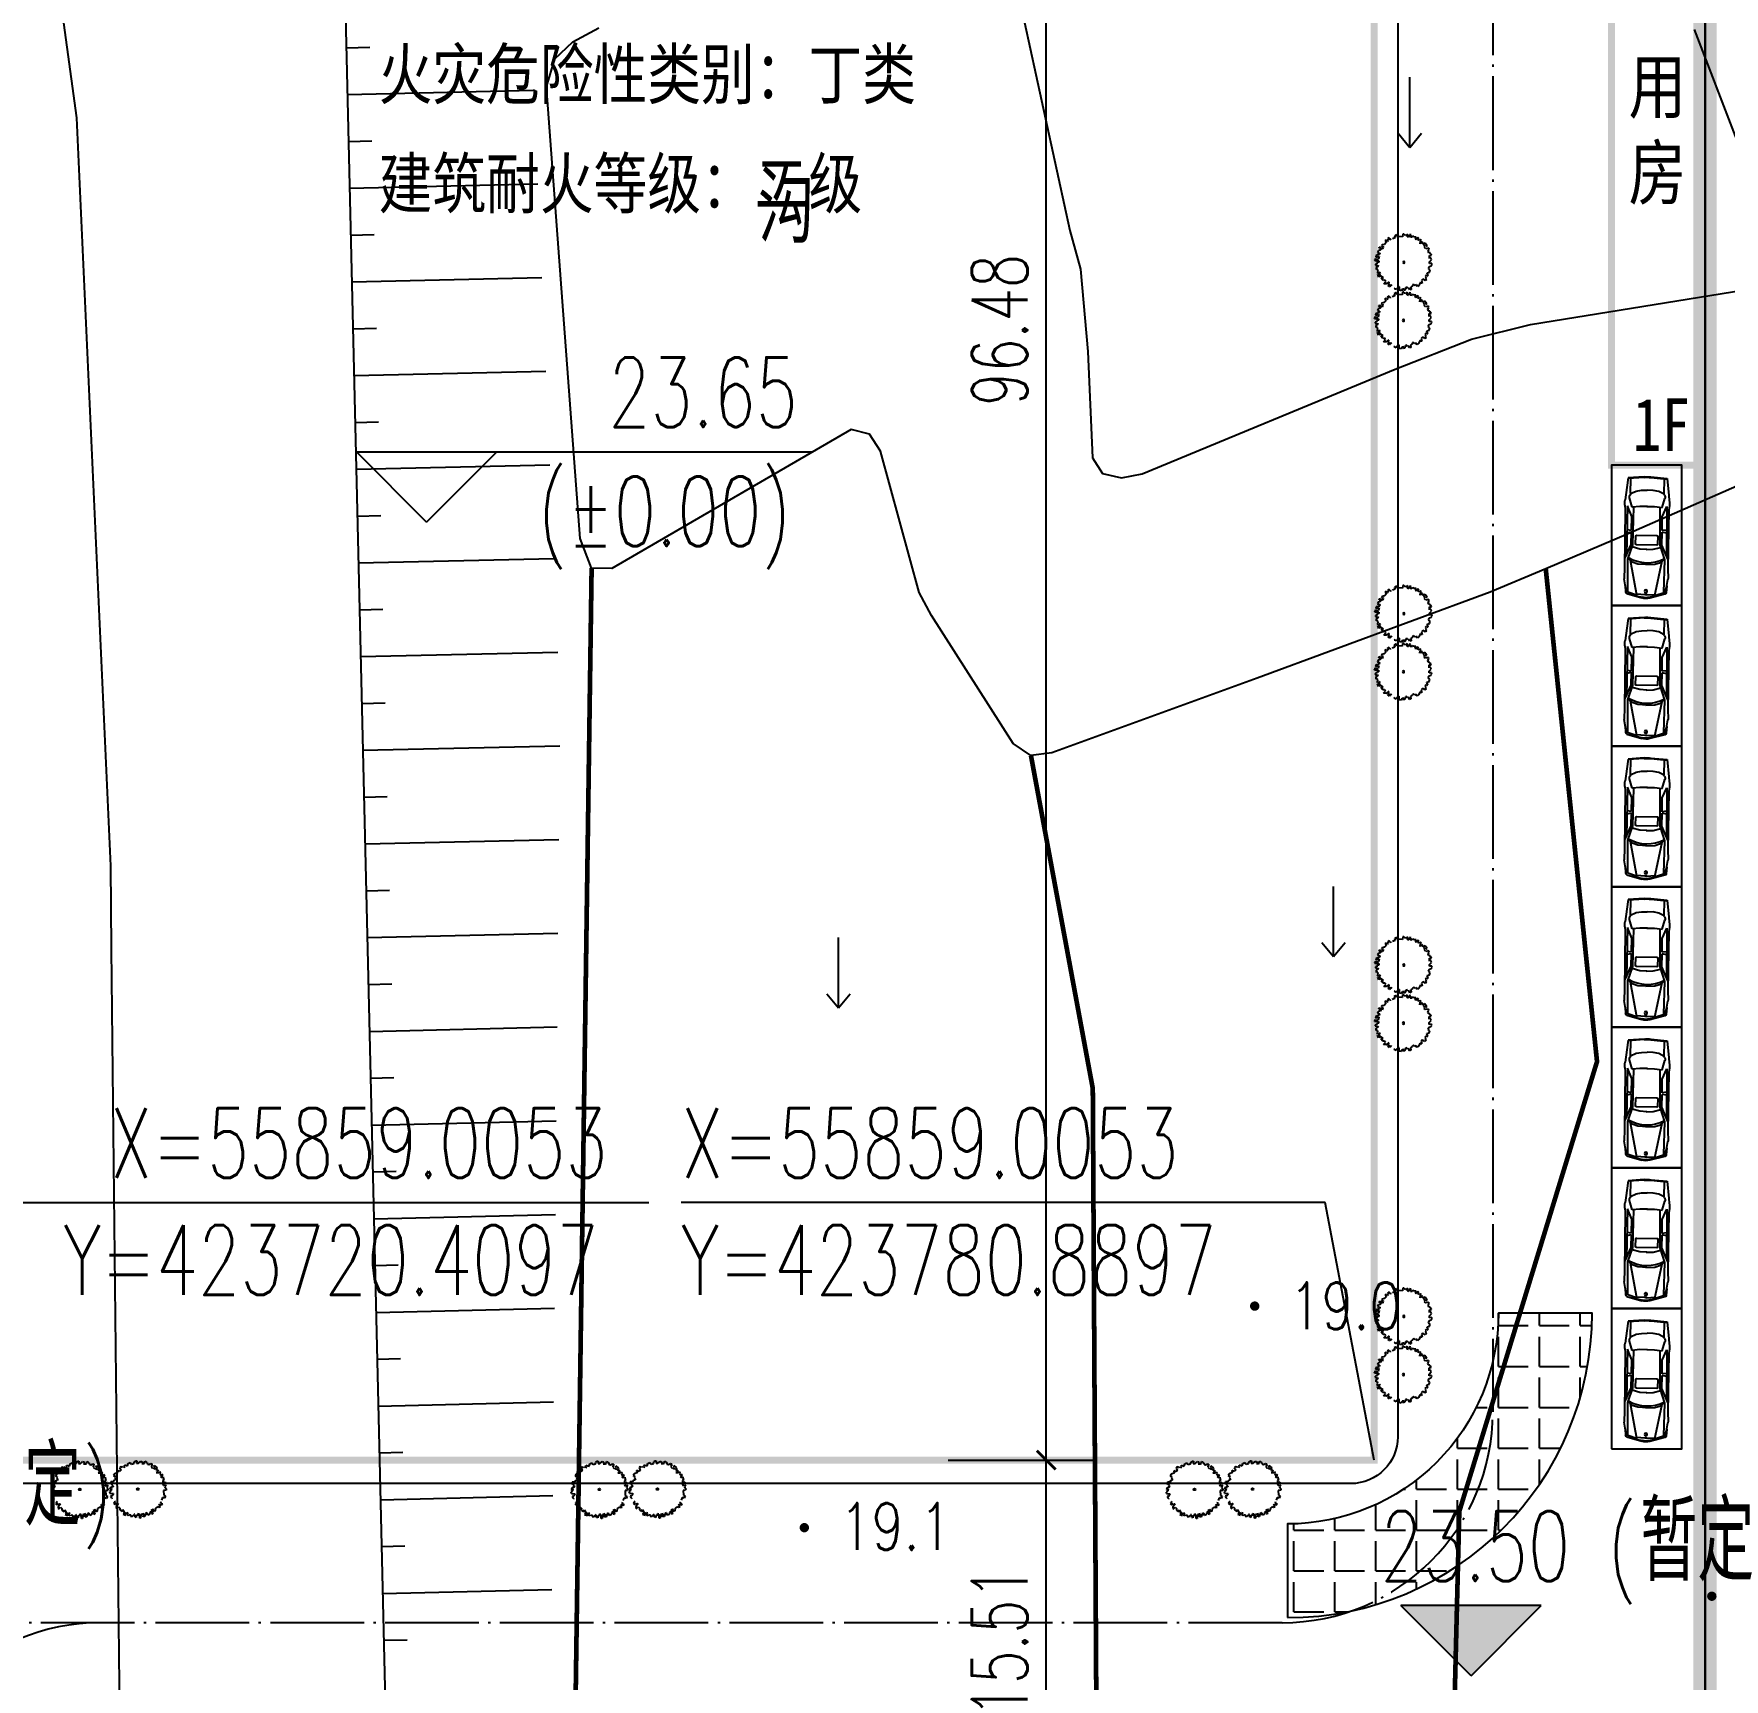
# Model space of a CAD drawing. Header units: millimetres. Extents: x 423323 to 424695, y 55333 to 56284.
# Drawn here: x 423723.7 to 423795.8, y 55849.7 to 55919.9 of the extents above; entities that cross this region are included whole.
import ezdxf
from ezdxf.enums import TextEntityAlignment as Align

# ---------------------------------------------------------------- set-up
doc = ezdxf.new("R2010")
doc.units = ezdxf.units.MM
doc.header["$LTSCALE"] = 1000
doc.linetypes.add('DASH', pattern=[0.35, 0.25, -0.1])
doc.linetypes.add('DOTE', pattern=[2.4200000000000004, 2, -0.2, 0.02, -0.2])
for name, color, linetype in [('A绿-1', 82, 'Continuous'), ('DIM_COOR', 3, 'Continuous'), ('DIM_ELEV', 3, 'Continuous'), ('PUB_DIM', 3, 'Continuous'), ('PUB_TEXT', 7, 'Continuous'), ('地形图', 252, 'Continuous'), ('道路', 4, 'Continuous'), ('道路中心线', 1, 'DOTE'), ('道路线', 142, 'Continuous')]:
    doc.layers.add(name, color=color, linetype=linetype)
doc.styles.add('_TCH_DIM', font='SIMPLEX', dxfattribs={"bigfont": 'GBCBIG'})
doc.styles.add('_TCH_DIM_T3', font='SIMPLEX', dxfattribs={"width": 0.7058823529411765, "bigfont": 'GBCBIG'})
doc.styles.add('HZ', font='rs.shx', dxfattribs={"width": 0.8, "bigfont": 'hztxt.shx'})
doc.styles.add('黑体', font='simhei.ttf', dxfattribs={"width": 0.8, "height": 3.5})
doc.linetypes.add('10421', pattern='A,2,[150,AAA.SHX,S=1,R=0,X=0,Y=1],1e-11', length=2.00000000001)
doc.linetypes.add('FENCELINE2', pattern='A,0.25,-0.1,[132,ltypeshp.shx,S=0.1,R=0,X=-0.1,Y=0],-0.1,1', length=1.45)
doc.dimstyles.new('_TCH_ARCH_M_M&&1', dxfattribs={"dimtxt": 2.38, "dimasz": 0.8, "dimexe": 2, "dimexo": 2.4, "dimgap": 0.8, "dimtad": 1, "dimzin": 0, "dimdsep": 46, "dimtxsty": '_TCH_DIM_T3', "dimblk": 'ARCHTICK', "dimcen": 0.09, "dimclrt": 7, "dimazin": 2, "dimtfac": 1, "dimtdec": 0, "dimtix": 1, "dimtmove": 2, "dimatfit": 3, "dimfxl": 0, "dimtolj": 1, "dimtzin": 0, "dimarcsym": 0})

# ---------------------------------------------------------------- blocks, each defined once
blk = doc.blocks.new('gc120')
for p, q in [((0, 0), (0, 3)), ((-0.5, 0.6), (0, 0)), ((0, 0), (0.5, 0.6))]:
    blk.add_line(p, q)
blk = doc.blocks.new('GC200')
at = {"linetype": 'Continuous', "const_width": 0.2, "flags": 128}
blk.add_lwpolyline([(-0.1, 0, 1), (0.1, 0, 1)], format="xyb", close=True, dxfattribs=at)
blk = doc.blocks.new('004')
at = {"layer": 'A绿-1', "color": 0}
for p, q in [((-793.2378505587112, 644.0041473945384), (-824.6784579664236, 585.2242250880008)), ((-761.9339414864662, 715.8842460354572), (-808.9581542625674, 676.6976311644321)), ((-808.9581542625674, 676.6976311644321), (-793.2378505587112, 644.0041473945384)), ((-699.1894250065088, 833.5580051740399), (-769.7257441952825, 748.57773019874)), ((-769.7257441952825, 748.57773019874), (-722.7015314191231, 742.0845990976086)), ((-722.7015314191231, 650.6111930211773), (-761.9339414864662, 715.8842460354572)), ((-722.7015314191231, 742.0845990976086), (-691.2609240114689, 683.304676791071)), ((-691.2609240114689, 683.304676791071), (-722.7015314191231, 650.6111930211773)), ((-691.2609240114689, 761.6779065331211), (-699.1894250065088, 833.5580051740399)), ((-534.4679819792509, 794.3713903030148), (-691.2609240114689, 761.6779065331211)), ((-510.9558756157639, 892.4518420060849), (-605.0043011680245, 840.1650508006787)), ((-605.0043011680245, 840.1650508006787), (-534.4679819792509, 794.3713903030148)), ((-456.0031618445646, 866.2514889439335), (-510.9558756157639, 892.4518420060849)), ((-401.0504480734235, 898.9449731072164), (-456.0031618445646, 866.2514889439335)), ((-354.0262352973223, 970.8250717481351), (-440.2828581407666, 997.0254248102865)), ((-440.2828581407666, 997.0254248102865), (-401.0504480734235, 898.9449731072164)), ((-283.4899161085486, 859.7583582361913), (-354.0262352973223, 970.8250717481351)), ((-275.5614151135087, 925.1453257759786), (-283.4899161085486, 859.7583582361913)), ((-244.2575060412055, 925.1453257759786), (-275.5614151135087, 925.1453257759786)), ((-205.0250959738623, 1023.225777479049), (-267.7696124538779, 997.0254248102865)), ((-267.7696124538779, 997.0254248102865), (-244.2575060412055, 925.1453257759786)), ((-181.5129895612481, 944.7386332114911), (-205.0250959738623, 1023.225777479049)), ((-134.352078498865, 964.3319406470036), (-181.5129895612481, 944.7386332114911)), ((69.60177459567785, 1036.212039681312), (-8.863045538950246, 1029.71890858018)), ((-8.863045538950246, 1029.71890858018), (-8.863045538950246, 990.532293709155)), ((69.60177459567785, 977.432117374774), (69.60177459567785, 1036.212039681312)), ((93.11388100835029, 938.2455025037489), (69.60177459567785, 977.432117374774)), ((132.3462910756934, 905.552018340466), (93.11388100835029, 938.2455025037489)), ((179.3705038517946, 1023.225777479049), (132.3462910756934, 905.552018340466)), ((250.043521326792, 1016.618732245799), (179.3705038517946, 1023.225777479049)), ((265.627126695239, 944.7386332114911), (250.043521326792, 1016.618732245799)), ((320.5798404663801, 912.0451494415975), (265.627126695239, 944.7386332114911)), ((359.8122505337233, 944.7386332114911), (320.5798404663801, 977.432117374774)), ((320.5798404663801, 977.432117374774), (320.5798404663801, 912.0451494415975)), ((359.8122505337233, 846.658181508421), (359.8122505337233, 944.7386332114911)), ((399.0446606501937, 813.9646977385273), (359.8122505337233, 846.658181508421)), ((438.2770707175368, 853.2652271350598), (399.0446606501937, 813.9646977385273)), ((477.50948078488, 827.0648744662976), (438.2770707175368, 853.2652271350598)), ((524.5336935609812, 879.3516656717038), (477.50948078488, 827.0648744662976)), ((563.7661036283243, 846.658181508421), (524.5336935609812, 879.3516656717038)), ((532.3254962697974, 768.28495215976), (563.7661036283243, 846.658181508421)), ((571.5579063370824, 702.8979842265835), (532.3254962697974, 768.28495215976)), ((563.7661036283243, 670.2045004566899), (571.5579063370824, 702.8979842265835)), ((595.0700127497548, 637.511016293407), (563.7661036283243, 670.2045004566899)), ((657.8145291805267, 663.597454830051), (595.0700127497548, 637.511016293407)), ((697.0469392970554, 617.9177092512837), (657.8145291805267, 663.597454830051)), ((744.2078503593802, 670.2045004566899), (697.0469392970554, 617.9177092512837)), ((783.4402604267234, 604.8175325235134), (744.2078503593802, 670.2045004566899)), ((-1067.86472112831, 284.4897392710409), (-1052.144417424453, 317.1832230409345)), ((-942.3756881683948, 225.7098169645033), (-1067.86472112831, 284.4897392710409)), ((-1059.93622013327, 127.6293652614331), (-1052.144417424453, 186.4092875679708)), ((-965.8877945810091, 55.74926662051439), (-1059.93622013327, 127.6293652614331)), ((-1052.144417424453, 317.1832230409345), (-910.9350808098679, 277.9966081699095)), ((-1052.144417424453, 186.4092875679708), (-950.1674908772111, 121.1362345536909)), ((-1052.144417424453, -68.53153814470716), (-1052.144417424453, 3.462475415108202)), ((-1052.144417424453, 3.462475415108202), (-965.8877945810091, -3.144570211530663)), ((-981.6080982848653, 428.3638510783931), (-965.8877945810091, 461.0573352416759)), ((-926.6553845137241, 415.263674744012), (-981.6080982848653, 428.3638510783931)), ((-965.8877945810091, 461.0573352416759), (-863.9108680337667, 454.450289615037)), ((-965.8877945810091, -3.144570211530663), (-965.8877945810091, 55.74926662051439)), ((-950.1674908772111, 121.1362345536909), (-942.3756881683948, 225.7098169645033)), ((-942.3756881683948, 369.4700142463407), (-926.6553845137241, 415.263674744012)), ((-887.4229743971955, 323.676354142066), (-942.3756881683948, 369.4700142463407)), ((-910.9350808098679, 277.9966081699095), (-887.4229743971955, 323.676354142066)), ((-871.7026707425248, 604.8175325235134), (-895.2147771060118, 532.9374338825946)), ((-895.2147771060118, 532.9374338825946), (-863.9108680337667, 480.6506426771884)), ((-824.6784579664236, 585.2242250880008), (-871.7026707425248, 604.8175325235134)), ((-863.9108680337667, 454.450289615037), (-840.3987616210943, 461.0573352416759)), ((791.2320631355396, 480.6506426771884), (783.4402604267234, 604.8175325235134)), ((830.4644732028246, 500.243950112701), (791.2320631355396, 480.6506426771884)), ((806.9523668393958, 408.6566291173658), (869.6968832701677, 487.1437733849307)), ((838.2562759116408, 343.3835761030932), (806.9523668393958, 408.6566291173658)), ((869.6968832701677, 487.1437733849307), (830.4644732028246, 500.243950112701)), ((932.4413997501251, 362.9768835386058), (838.2562759116408, 343.3835761030932)), ((932.4413997501251, 199.5094639023519), (885.4171869740239, 199.5094639023519)), ((885.4171869740239, 199.5094639023519), (908.9292933866382, 160.3228490313268)), ((924.6495970413089, 101.4290121992817), (901.0007923915982, 68.8494429548955)), ((901.0007923915982, 68.8494429548955), (971.6738098174683, 16.44873722398188)), ((908.9292933866382, 277.9966081699095), (963.7453088716138, 310.6900923331996)), ((932.4413997501251, 232.2029480656347), (908.9292933866382, 277.9966081699095)), ((908.9292933866382, 160.3228490313268), (971.6738098174683, 160.3228490313268)), ((971.6738098174683, 160.3228490313268), (924.6495970413089, 101.4290121992817)), ((963.7453088716138, 310.6900923331996), (932.4413997501251, 362.9768835386058)), ((971.6738098174683, 16.44873722398188), (971.6738098174683, -68.53153814470716)), ((-1044.352614715695, -153.511813120007), (-1067.86472112831, -192.6984279910321)), ((-1067.86472112831, -192.6984279910321), (-1028.632311061025, -218.7848665276761)), ((-989.399900944496, -107.7181530157322), (-1052.144417424453, -68.53153814470716)), ((-981.6080982848653, -173.1051205555195), (-1044.352614715695, -153.511813120007)), ((-1028.632311061025, -218.7848665276761), (-1005.120204648352, -166.4980749288807)), ((-1012.912007357168, -277.6787033597211), (-989.399900944496, -258.0853959242086)), ((-997.1917036533123, -310.3721871296148), (-1012.912007357168, -277.6787033597211)), ((-918.8635818049079, -356.0519331017713), (-997.1917036533123, -310.3721871296148)), ((-973.6795972898253, -173.1051205555195), (-989.399900944496, -107.7181530157322)), ((-989.399900944496, -258.0853959242086), (-950.1674908772111, -277.6787033597211)), ((-934.4471871733549, -179.598251656651), (-973.6795972898253, -173.1051205555195)), ((-950.1674908772111, -277.6787033597211), (-926.6553845137241, -251.4783502975697)), ((-942.3756881683948, -526.0124834457674), (-926.6553845137241, -480.3327374736109)), ((-863.9108680337667, -499.9260449091234), (-942.3756881683948, -526.0124834457674)), ((-926.6553845137241, -251.4783502975697), (-934.4471871733549, -179.598251656651)), ((-926.6553845137241, -480.3327374736109), (-887.4229743971955, -441.0322080770711)), ((-887.4229743971955, -441.0322080770711), (-918.8635818049079, -356.0519331017713)), ((-887.4229743971955, -584.9063202778125), (-840.3987616210943, -532.6195286790171)), ((-848.1905643299106, -643.6862421909609), (-887.4229743971955, -584.9063202778125)), ((-840.3987616210943, -532.6195286790171), (-863.9108680337667, -499.9260449091234)), ((-801.1663515537512, -584.9063202778125), (-848.1905643299106, -643.6862421909609)), ((-761.9339414864662, -617.5998040477061), (-801.1663515537512, -584.9063202778125)), ((783.4402604267234, -617.5998040477061), (759.7914557278273, -650.2932878175998)), ((775.5117594316835, -513.0262212435046), (767.7199567228672, -552.2128361145296)), ((767.7199567228672, -552.2128361145296), (830.4644732028246, -584.9063202778125)), ((799.0238658443559, -447.6392537037173), (775.5117594316835, -513.0262212435046)), ((806.9523668393958, -617.5998040477061), (783.4402604267234, -617.5998040477061)), ((814.7441694990266, -493.3189992824773), (799.0238658443559, -447.6392537037173)), ((830.4644732028246, -584.9063202778125), (806.9523668393958, -617.5998040477061)), ((861.7683822751278, -473.7256918469648), (814.7441694990266, -493.3189992824773)), ((869.6968832701677, -277.6787033597211), (846.1847769066808, -336.4586256662587)), ((846.1847769066808, -336.4586256662587), (885.4171869740239, -434.5390769759397)), ((885.4171869740239, -434.5390769759397), (861.7683822751278, -473.7256918469648)), ((948.1617034539813, -310.3721871296148), (869.6968832701677, -277.6787033597211)), ((971.6738098174683, -68.53153814470716), (901.0007923915982, -94.61797628796194)), ((901.0007923915982, -94.61797628796194), (901.0007923915982, -179.598251656651)), ((901.0007923915982, -179.598251656651), (948.1617034539813, -218.7848665276761)), ((948.1617034539813, -218.7848665276761), (971.6738098174683, -271.0716577330822)), ((971.6738098174683, -271.0716577330822), (948.1617034539813, -310.3721871296148)), ((-636.4449085264932, -728.66651755965), (-714.9097287103068, -656.7864189187312)), ((-683.4691213026526, -787.560354391695), (-636.4449085264932, -728.66651755965)), ((-628.5164075314533, -852.9473223248715), (-683.4691213026526, -787.560354391695)), ((-573.7003920957213, -800.6605307260761), (-628.5164075314533, -852.9473223248715)), ((-401.0504480734235, -852.9473223248715), (-573.7003920957213, -800.6605307260761)), ((-424.5625544369104, -944.4207284013028), (-401.0504480734235, -852.9473223248715)), ((-385.3301443695673, -964.0140358368153), (-424.5625544369104, -944.4207284013028)), ((-338.3059315934661, -944.4207284013028), (-385.3301443695673, -964.0140358368153)), ((-299.0735215261229, -944.4207284013028), (-338.3059315934661, -944.4207284013028)), ((-259.841111458838, -1009.80769594109), (-299.0735215261229, -944.4207284013028)), ((-228.5372023373493, -911.7272442380199), (-259.841111458838, -1009.80769594109)), ((-181.5129895612481, -911.7272442380199), (-228.5372023373493, -911.7272442380199)), ((-189.3047922700644, -1009.80769594109), (-181.5129895612481, -911.7272442380199)), ((-126.5602757900488, -1022.907872668864), (-189.3047922700644, -1009.80769594109)), ((-118.6317747950088, -937.9275973001713), (-126.5602757900488, -1022.907872668864)), ((-55.88725836423691, -957.5209047356839), (-118.6317747950088, -937.9275973001713)), ((-55.88725836423691, -1009.80769594109), (-55.88725836423691, -957.5209047356839)), ((-16.65484824776649, -996.707519606709), (-55.88725836423691, -1009.80769594109)), ((69.60177459567785, -1016.300827042221), (-16.65484824776649, -996.707519606709)), ((108.834184663021, -924.8274209657902), (69.60177459567785, -950.913859109045)), ((69.60177459567785, -950.913859109045), (69.60177459567785, -1016.300827042221)), ((132.3462910756934, -1022.907872668864), (108.834184663021, -924.8274209657902)), ((195.0908075556508, -996.707519606709), (132.3462910756934, -1022.907872668864)), ((226.3947166278958, -944.4207284013028), (163.6502001479384, -944.4207284013028)), ((163.6502001479384, -944.4207284013028), (195.0908075556508, -996.707519606709)), ((250.043521326792, -983.6073432723279), (226.3947166278958, -944.4207284013028)), ((297.0677341029514, -964.0140358368153), (250.043521326792, -983.6073432723279)), ((297.0677341029514, -833.2401003638515), (273.5556276902789, -918.2203753391514)), ((273.5556276902789, -918.2203753391514), (297.0677341029514, -964.0140358368153)), ((328.3716431751964, -911.7272442380199), (297.0677341029514, -833.2401003638515)), ((359.8122505337233, -918.2203753391514), (328.3716431751964, -911.7272442380199)), ((383.3243569463957, -892.1339371958966), (359.8122505337233, -918.2203753391514)), ((406.8364633098245, -865.9335841337452), (383.3243569463957, -892.1339371958966)), ((438.2770707175368, -872.540629760384), (406.8364633098245, -865.9335841337452)), ((422.5567670136807, -885.5268915692577), (438.2770707175368, -872.540629760384)), ((453.997374421393, -918.2203753391514), (422.5567670136807, -885.5268915692577)), ((469.5809797898401, -807.1536618272075), (446.0688734263531, -800.6605307260761)), ((446.0688734263531, -800.6605307260761), (485.301283493638, -852.9473223248715)), ((563.7661036283243, -852.9473223248715), (453.997374421393, -918.2203753391514)), ((508.813389857125, -794.0534854928264), (469.5809797898401, -807.1536618272075)), ((485.301283493638, -852.9473223248715), (548.0457999736536, -833.2401003638515)), ((555.8376026332844, -735.2735631862888), (493.0930862024543, -761.3600013295436)), ((493.0930862024543, -761.3600013295436), (508.813389857125, -794.0534854928264)), ((548.0457999736536, -833.2401003638515), (563.7661036283243, -852.9473223248715)), ((650.022726520896, -794.0534854928264), (555.8376026332844, -735.2735631862888)), ((673.5348328843829, -761.3600013295436), (650.022726520896, -794.0534854928264)), ((704.9754402920953, -637.1931114832187), (665.7430301755667, -682.9867719808826)), ((665.7430301755667, -682.9867719808826), (673.5348328843829, -761.3600013295436)), ((759.7914557278273, -650.2932878175998), (704.9754402920953, -637.1931114832187))]:
    blk.add_line(p, q, dxfattribs=at)
blk.add_circle((-32.37515195156448, 9.95560612285044), 31.3039090878656, dxfattribs=at)
blk = doc.blocks.new('_ArchTick')
at = {"color": 0, "linetype": 'ByBlock', "const_width": 0.15}
blk.add_lwpolyline([(-0.5, -0.5), (0.5, 0.5)], dxfattribs=at)
blk = doc.blocks.new('*D112')
at = {"layer": 'Defpoints', "color": 0}
for p in [(423760.2964740921, 55859.00526557801), (423766.8810240753, 55859.00526557801), (423760.2964740921, 55843.49100000021)]:
    blk.add_point(p, dxfattribs=at)
at = {"layer": 'PUB_DIM', "color": 0, "lineweight": -2}
for p, q in [((423762.6964740921, 55859.00526557801), (423768.8810240753, 55859.00526557801)), ((423766.8810240753, 55843.49100000021), (423766.8810240753, 55859.00526557801)), ((423762.6964740921, 55843.49100000021), (423768.8810240753, 55843.49100000021))]:
    blk.add_line(p, q, dxfattribs=at)
at = {"layer": 'PUB_DIM', "color": 0, "lineweight": -2, "xscale": 0.8, "yscale": 0.8, "zscale": 0.8}
for p, rotation in [((423766.8810240753, 55859.00526557801), 90), ((423766.8810240753, 55843.49100000021), 270)]:
    blk.add_blockref('_ArchTick', p, dxfattribs=dict(at, rotation=rotation))
at = {"layer": 'PUB_DIM', "color": 7, "insert": (423764.8910240753, 55851.24813278917), "char_height": 2.38, "attachment_point": 5, "rotation": 90, "style": '_TCH_DIM_T3'}
blk.add_mtext('\\A1;15.51', dxfattribs=at)
blk = doc.blocks.new('*D113')
at = {"layer": 'Defpoints', "color": 0}
for p in [(423760.2964740921, 55955.48526557801), (423766.8810240753, 55955.48526557801), (423760.2964740921, 55859.00526557801)]:
    blk.add_point(p, dxfattribs=at)
at = {"layer": 'PUB_DIM', "color": 0, "lineweight": -2}
for p, q in [((423762.6964740921, 55955.48526557801), (423768.8810240753, 55955.48526557801)), ((423766.8810240753, 55859.00526557801), (423766.8810240753, 55955.48526557801)), ((423762.6964740921, 55859.00526557801), (423768.8810240753, 55859.00526557801))]:
    blk.add_line(p, q, dxfattribs=at)
at = {"layer": 'PUB_DIM', "color": 0, "lineweight": -2, "xscale": 0.8, "yscale": 0.8, "zscale": 0.8}
for p, rotation in [((423766.8810240753, 55955.48526557801), 90), ((423766.8810240753, 55859.00526557801), 270)]:
    blk.add_blockref('_ArchTick', p, dxfattribs=dict(at, rotation=rotation))
at = {"layer": 'PUB_DIM', "color": 7, "insert": (423764.8910240753, 55907.24526557808), "char_height": 2.38, "attachment_point": 5, "rotation": 90, "style": '_TCH_DIM_T3'}
blk.add_mtext('\\A1;96.48', dxfattribs=at)
blk = doc.blocks.new('$plan$00001328')
at = {"layer": '道路线'}
for p, q in [((-2278.570649627788, 115.6225348542457), (-2218.803366644151, 806.9977161738998)), ((-2253.518725873425, 115.6225348542457), (-2193.85787881245, 805.7664881054179)), ((-2218.803366644151, 806.9977161738998), (-1492.573981824487, 889.0024957686173)), ((-1492.573981774195, 889.0024957686173), (-1284.530039153712, 918.5062971246034)), ((-978.7199154047803, 618.8603807633253), (-1374.339022219882, 728.8031210432191)), ((-1052.766449360085, 923.4538770442841), (-878.2021176843509, 906.2585886130719)), ((-1022.641094101334, 812.4821645323382), (1077.852102024982, 831.3493068288326)), ((-581.5863196149612, 620.4494632431661), (-1022.641094101334, 812.4821645323382)), ((-878.2021176843509, 906.2585886130719), (1644.948969625485, 898.9238580411611)), ((-20.82782665086688, 821.5004658028274), (6.349439877075383, 626.5982612846883)), ((116.3902419519081, 822.6769806089387), (74.00073644538952, 627.2503240569304)), ((1223.991985244463, 895.1156968975001), (622.718902288424, 633.0211199886062)), ((1248.83414398054, 766.8582553601291), (626.0463597648604, 562.0497288253855)), ((1369.958619513346, 582.7117799865473), (1206.826744481278, 751.4299803915483)), ((2642.901139282291, 745.0126403154163), (1248.83414398054, 766.8582553601291)), ((1644.948969625485, 898.9238580411611), (2034.08832831185, 915.328378412195)), ((2034.08832831185, 915.328378412195), (2086.496160414227, 904.4149556926268)), ((2426.516349972791, 855.0477738082909), (2086.496160414209, 904.4149556926268)), ((2367.392204728922, 863.6319476945564), (2369.003086501235, 870.1994307155646)), ((2369.003086501235, 870.1994307155646), (2649.714576295971, 841.6353215474)), ((2603.618147531989, 805.9791319893147), (2426.516349972791, 855.0477738082909)), ((2786.883285571658, 350.7215707288551), (2640.192868194946, 771.7078548146483)), ((2719.629435106227, 782.4776909139646), (2893.796277439503, 147.5088056997437)), ((-1551.048313657363, 692.7412608309705), (-2199.085646605064, 695.440893214035)), ((-1707.040930119193, 229.5396494913793), (-1716.803549932217, -16.09594553427183)), ((-1667.391125549983, 458.7826609157846), (-1707.040930119193, 229.5396494913793)), ((-1551.048313657363, 692.7412608309705), (-1667.391125549983, 458.7826609157846)), ((-1507.684398478304, 707.438339281015), (-1561.667155417125, 671.3873902272089)), ((-1019.342400924349, -34.16415319639879), (-1015.278262383846, 283.8874308211588)), ((-1015.278262383846, 283.8874308211588), (-978.7199154047803, 618.8603807633253)), ((626.0463597648604, 562.0497288253855), (-987.5850008483385, 537.6323147290705)), ((6.349439877075383, 626.5982612846883), (-581.5863196149612, 620.4494632431661)), ((622.718902288424, 633.0211199886062), (74.00073644538952, 627.2503240569304)), ((222.9823619378485, 404.4614825145063), (222.9823619378485, -455.8024936445336)), ((585.6801457698284, 444.4614825145063), (262.9823619378485, 444.4614825145063)), ((625.6801457698284, -455.8024936445336), (625.6801457698284, 404.4614825145063)), ((810.1659774063783, 258.4339271039234), (721.9120364981763, 593.5758898943996)), ((821.9633191051662, -37.82169551554131), (810.1659774063783, 258.4339271039234)), ((2843.511522860842, 342.0289321672671), (1302.199908849602, 652.7908354911951)), ((1447.790420437345, 334.1006135109264), (1369.958619513346, 582.7117799865473)), ((1468.573994546642, -41.25965100687705), (1447.790420437345, 334.1006135109264)), ((2761.54817048625, 15.95725267650681), (2740.211318794828, 362.1850695459934)), ((2815.796833965084, 347.0679665119487), (2866.195612707271, 111.8736684027671)), ((-2278.567482475383, -163.4248824511461), (-2218.803366644151, -854.8000837389745)), ((-2253.518725873425, -163.4248824511461), (-2193.856295236244, -853.5688556704745)), ((-1706.309240666068, -277.342017056436), (-1716.803549932217, -31.70642203080303)), ((-1667.391125549983, -506.5850284808412), (-1707.040930119193, -277.342017056436)), ((-1551.048313657363, -740.5436283960453), (-1667.391125549983, -506.5850284808412)), ((-1507.684398478304, -755.2407068460716), (-1561.667155417125, -719.1897577922655)), ((-978.7199153595966, -666.6627483284001), (-1370.806667909756, -775.6238456447327)), ((-581.5863196149612, -668.2518308082408), (-1022.641094101334, -860.2845320973947)), ((-1019.342400924349, -13.63821436865788), (-1015.278262383846, -331.6897983862337)), ((-1015.278262383846, -331.6897983862337), (-978.7199154046784, -666.6627483284001)), ((626.0463597648604, -609.8520963904421), (-987.5850008482657, -585.434682294127)), ((8.16023015180781, -674.4180823057295), (-581.5863196149612, -668.2518308082408)), ((-17.24633362267468, -869.3335412740644), (8.16023015180781, -674.4180823057295)), ((622.718902288424, -680.8234875536627), (73.44296787683652, -675.0473155222253)), ((110.6335498153721, -870.4299899983389), (73.44296787683652, -675.0473155222253)), ((262.9823619378485, -495.8024936445336), (585.6801457698284, -495.8024936445336)), ((1223.991985244463, -942.9180644625749), (622.718902288424, -680.8234875536627)), ((1248.83414398054, -814.6606229251856), (626.0463597648604, -609.8520963904421)), ((810.1659774063783, -306.2362946689983), (721.9120364981763, -641.3782574594743)), ((821.9633191051662, -9.980672049515363), (810.1659774063783, -306.2362946689983)), ((1369.958619513346, -630.514147551622), (1206.826744481278, -799.2323479566048)), ((2843.511522860842, -389.8312997323238), (1302.199908849602, -700.5932030562699)), ((1447.790420437345, -381.9029810759831), (1369.958619513346, -630.4498775320835)), ((1468.573994546642, -6.54271655817962), (1447.790420437345, -381.9029810759831)), ((2786.883285571658, -398.5239382938208), (2640.192868194946, -819.5102223797048)), ((2719.629435106227, -830.2800584790211), (2893.796277439503, -195.3111732648186)), ((2761.54817048625, -63.75962024154529), (2740.211318794828, -409.9874371110682)), ((2815.796833965084, -394.8703340770053), (2866.19561270728, -159.6760305924373)), ((-2218.803366644151, -854.8000837389745), (-1492.573981824487, -936.8048633336921)), ((-1551.048313635753, -740.5436283960453), (-2199.085646605064, -743.2432607790915)), ((-1492.573981824086, -936.8048633336921), (-1284.530039153712, -966.3086646896782)), ((-1373.842219347486, -776.4674268508506), (-1374.339022219882, -776.6054886082939)), ((-1052.766449360085, -971.2562446093589), (-878.2021176843509, -954.0609561781284)), ((-1022.641094101334, -860.2845320973947), (1077.852102024982, -879.1516743939073)), ((-878.202117634256, -954.0609561781284), (1644.948969625485, -946.7262256062177)), ((2642.901139282291, -792.8150078804911), (1248.83414398054, -814.6606229251856)), ((1645.052790426268, -946.7262256062177), (2034.08832831185, -963.1307459772515)), ((2034.08832831185, -963.1307459772333), (2086.496160414227, -952.2173232576833)), ((2426.516349972791, -902.8501413733475), (2086.496160414209, -952.2173232576833)), ((2367.392204728922, -911.4343152595948), (2369.003086501235, -918.0017982806212)), ((2369.003086501235, -918.0017982806394), (2649.714576295971, -889.4376891124566)), ((2603.618147531989, -853.7814995543713), (2426.516349972791, -902.8501413733657))]:
    blk.add_line(p, q, dxfattribs=at)
blk.add_circle((2607.584925021333, -20.59104831085375), 62.68939525060667, dxfattribs=at)
for centre, radius, start, end in [((-1417.715108145129, 572.7181596606342), 162, 74.4693624143833, 123.7359269426812), ((-1148.051184006315, -43.86448672738067), 971.9999999999999, 84.37428406137518, 98.07159105383322), ((-191.3733673316628, -40.41645040024474), 1591.016210109743, 331.4559648999681, 29.52266267676653), ((2589.199836083794, 753.9396057195145), 53.99999999999999, 19.21061787771381, 74.513830032485), ((2641.514674226629, 761.0514422286715), 81, 15.33852746652279, 84.18980281791481), ((-664.5901247379143, -23.90117379844111), 1620, 175.0592372189745, 184.9407627810255), ((-639.5382009835512, -23.90117379844111), 1620, 175.0592372189745, 184.9407627810255), ((262.9823619378485, 404.4614825145063), 40, 90, 180), ((585.6801457698284, 404.4614825145063), 40, 0, 90), ((2114.775177046477, -23.90118378252834), 648, 356.4735143370423, 3.526485662957672), ((2232.579648385109, -23.90118109482597), 648, 347.9052429229927, 12.09475707700733), ((2268.878190402739, -23.90118378252834), 648, 344.6614725334772, 15.33852746652279), ((262.9823619378485, -455.8024936445336), 40, 180, 270), ((585.6801457698284, -455.8024936445336), 40, 270, 0), ((-1417.715108145129, -620.5205272256908), 162, 236.2640457365627, 286.8198289506168), ((-1148.051196880925, -3.937880837694195), 971.9999999999999, 261.9284089461668, 275.6257159386248), ((2589.199836083794, -801.7419732788412), 53.99999999999999, 285.486169967515, 340.7893821222862), ((2641.514674226629, -808.8538097937462), 81, 275.8101971820852, 344.6614725334772)]:
    blk.add_arc(centre, radius, start, end, dxfattribs=at)
blk = doc.blocks.new('*D122')
at = {"layer": 'Defpoints', "color": 0}
for p in [(423795.015112198, 55941.48526557801), (423801.5148121733, 55941.48526557801), (423795.015112198, 55901.48526557801)]:
    blk.add_point(p, dxfattribs=at)
at = {"layer": 'PUB_DIM', "color": 0, "lineweight": -2}
for p, q in [((423797.415112198, 55941.48526557801), (423803.5148121733, 55941.48526557801)), ((423801.5148121733, 55901.48526557801), (423801.5148121733, 55941.48526557801)), ((423797.415112198, 55901.48526557801), (423803.5148121733, 55901.48526557801))]:
    blk.add_line(p, q, dxfattribs=at)
at = {"layer": 'PUB_DIM', "color": 0, "lineweight": -2, "xscale": 0.8, "yscale": 0.8, "zscale": 0.8}
for p, rotation in [((423801.5148121733, 55941.48526557801), 90), ((423801.5148121733, 55901.48526557801), 270)]:
    blk.add_blockref('_ArchTick', p, dxfattribs=dict(at, rotation=rotation))
at = {"layer": 'PUB_DIM', "color": 7, "insert": (423799.5248121733, 55921.48526557808), "char_height": 2.38, "attachment_point": 5, "rotation": 90, "style": '_TCH_DIM_T3'}
blk.add_mtext('\\A1;40.00', dxfattribs=at)
blk = doc.blocks.new('*D128')
at = {"layer": 'Defpoints', "color": 0}
for p in [(423795.0146569191, 56099.31238583392), (423827.6634346402, 56099.31238583392), (423795.0150198625, 55713.13729403223)]:
    blk.add_point(p, dxfattribs=at)
at = {"layer": 'PUB_DIM', "color": 0, "lineweight": -2}
for p, q in [((423797.4146569191, 56099.31238583392), (423829.6634346402, 56099.31238583392)), ((423827.6634346402, 55713.13729403223), (423827.6634346402, 56099.31238583392)), ((423797.4150198625, 55713.13729403223), (423829.6634346402, 55713.13729403223))]:
    blk.add_line(p, q, dxfattribs=at)
at = {"layer": 'PUB_DIM', "color": 0, "lineweight": -2, "xscale": 0.8, "yscale": 0.8, "zscale": 0.8}
for p, rotation in [((423827.6634346402, 56099.31238583392), 90), ((423827.6634346402, 55713.13729403223), 270)]:
    blk.add_blockref('_ArchTick', p, dxfattribs=dict(at, rotation=rotation))
at = {"layer": 'PUB_DIM', "color": 7, "insert": (423825.6734346402, 55906.22483993314), "char_height": 2.38, "attachment_point": 5, "rotation": 90, "style": '_TCH_DIM_T3'}
blk.add_mtext('\\A1;386.18', dxfattribs=at)

msp = doc.modelspace()

# ---------------------------------------------------------------- hatches: boundary and pattern name
at = {"linetype": 'ByBlock'}
h = msp.add_hatch(dxfattribs=at)
h.set_pattern_fill('ANGLE', color=250, scale=0.5, angle=-20.77743368824798, style=0)
h.set_pattern_definition([(89.99999996619438, (423786.1896264553, 55869.9899523899), (1.74625, -1.030321827855118e-09), [1.269999999999998, -0.4762499999999995]), (359.9999999661944, (423786.1896264553, 55869.9899523899), (-1.030321716832816e-09, -1.74625), [1.27, -0.4762499999999999])])
h.paths.add_polyline_path([(423790.1896264553, 55865.28231833764, -0.4142135623845281), (423777.1896264404, 55852.28231834323), (423777.1896264479, 55856.28231834509, 0.4142135623740366), (423786.1896264479, 55865.2823183395)])
at = {"layer": 'DIM_ELEV'}
msp.add_hatch(color=256, dxfattribs=at).paths.add_polyline_path([(423785.0213400662, 55849.79642736423), (423788.0213400662, 55852.79642736423), (423782.0213400662, 55852.79642736423)])

# ---------------------------------------------------------------- linework, layer by layer
at = {"color": 1, "linetype": 'DASH', "ltscale": 0.02, "const_width": 1}
msp.add_lwpolyline([(423795.0150198624, 55713.13729403212), (423431.611805913, 55713.17167436664), (423431.611805913, 55853.10550709903), (423600.9296590644, 55853.10550709895), (423600.9296591326, 56107.48042107719), (423785.9390527269, 56107.4804210772), (423795.0146569158, 56099.31238583689), (423795.0150198624, 55713.13729403212)], dxfattribs=at)
at = {"const_width": 0.3}
msp.add_lwpolyline([(423780.8896532239, 55859.00526557801), (423720.4096532239, 55859.00526557801), (423720.4096532239, 55955.48526557801), (423780.8896532239, 55955.48526557801)], close=True, dxfattribs=at)
at = {"linetype": 'FENCELINE2', "ltscale": 0.005, "const_width": 0.1}
msp.add_lwpolyline([(423795.0147920918, 55955.48526557801), (423795.0150198625, 55713.13729403212)], dxfattribs=at)
at = {"const_width": 0.3}
msp.add_lwpolyline([(423791.0147905689, 55941.48526557801), (423791.0147905689, 55901.48526557801), (423795.0147905689, 55901.48526557801), (423795.0147905689, 55941.48526557801)], dxfattribs=at)
at = {"linetype": 'ByBlock'}
msp.add_lwpolyline([(423777.1896264404, 55852.28231834323, 0.4142135623706524), (423790.1896264553, 55865.28231833764), (423786.1896264479, 55865.2823183395, -0.414213562385271), (423777.1896264479, 55856.28231834509), (423777.1896264404, 55852.28231834323)], format="xyb", dxfattribs=at)
at = {"layer": 'DIM_COOR', "color": 3}
for p, q in [((423722.4096532239, 55870.00526557801), (423749.9096532239, 55870.00526557801)), ((423778.7951439504, 55870.00526557801), (423751.2951439504, 55870.00526557801)), ((423780.8896532239, 55859.00526557801), (423778.7951439504, 55870.00526557801))]:
    msp.add_line(p, q, dxfattribs=at)
at = {"layer": 'DIM_ELEV'}
for p, q in [((423740.4255888958, 55899.05382902707), (423737.4255888958, 55902.05382902707)), ((423737.4255888958, 55902.05382902707), (423756.8805888958, 55902.05382902707)), ((423740.4255888958, 55899.05382902707), (423743.4255888958, 55902.05382902707)), ((423785.0213400662, 55849.79642736423), (423782.0213400662, 55852.79642736423)), ((423788.0213400662, 55852.79642736423), (423782.0213400662, 55852.79642736423)), ((423785.0213400662, 55849.79642736423), (423788.0213400662, 55852.79642736423))]:
    msp.add_line(p, q, dxfattribs=at)
at = {"layer": '地形图', "color": 250}
for p, q in [((423736.9964694588, 55919.30002930117), (423737.9961941575, 55919.32349261085)), ((423737.0433960781, 55917.30057990387), (423744.9939611231, 55917.48717784428)), ((423737.0903226975, 55915.30113050656), (423738.0900473961, 55915.32459381624)), ((423737.1372493168, 55913.30168110925), (423745.1662349722, 55913.49011956343)), ((423737.1841759362, 55911.30223171194), (423738.1839006348, 55911.32569502162)), ((423737.2311025555, 55909.30278231463), (423745.3385088214, 55909.49306128258)), ((423737.2780291749, 55907.30333291733), (423738.2777538736, 55907.326796227)), ((423737.3249557942, 55905.30388352001), (423745.5107826706, 55905.49600300172)), ((423737.3718824136, 55903.30443412271), (423738.3716071122, 55903.32789743238)), ((423737.4188090329, 55901.3049847254), (423745.6830565198, 55901.49894472088)), ((423737.4657356523, 55899.30553532809), (423738.465460351, 55899.32899863776)), ((423737.5126622716, 55897.30608593078), (423745.8553303691, 55897.50188644003)), ((423737.559588891, 55895.30663653347), (423738.5593135896, 55895.33009984315)), ((423737.6065155104, 55893.30718713617), (423746.0276042183, 55893.50482815918)), ((423737.6534421297, 55891.30773773885), (423738.6531668283, 55891.33120104853)), ((423737.700368749, 55889.30828834155), (423746.105718219, 55889.50555996825)), ((423737.7472953684, 55887.30883894424), (423738.7470200671, 55887.33230225392)), ((423737.7942219877, 55885.30938954694), (423746.0688782104, 55885.50359383306)), ((423737.8411486071, 55883.30994014962), (423738.8408733057, 55883.3334034593)), ((423737.8880752265, 55881.31049075232), (423746.0320382019, 55881.50162769786)), ((423737.9350018458, 55879.31104135501), (423738.9347265444, 55879.33450466469)), ((423737.9819284651, 55877.3115919577), (423745.9951981934, 55877.49966156267)), ((423738.0288550845, 55875.31214256039), (423739.0285797832, 55875.33560587007)), ((423738.0757817039, 55873.31269316308), (423745.9583581848, 55873.49769542748)), ((423738.1227083232, 55871.31324376578), (423739.1224330218, 55871.33670707545)), ((423738.1696349425, 55869.31379436847), (423745.9215181763, 55869.49572929229)), ((423738.2165615619, 55867.31434497116), (423739.2162862606, 55867.33780828083)), ((423738.2634881812, 55865.31489557385), (423745.8846781678, 55865.49376315709)), ((423738.3104148006, 55863.31544617654), (423739.3101394993, 55863.33890948622)), ((423738.35734142, 55861.31599677923), (423745.8478381592, 55861.4917970219)), ((423738.4042680393, 55859.31654738192), (423739.4039927379, 55859.3400106916)), ((423738.4511946586, 55857.31709798462), (423745.8109981507, 55857.48983088671)), ((423738.498121278, 55855.31764858731), (423739.4978459767, 55855.34111189699)), ((423738.5450478974, 55853.31819919), (423745.7741581422, 55853.48786475151)), ((423738.5919745167, 55851.31874979269), (423739.5916992154, 55851.34221310237))]:
    msp.add_line(p, q, dxfattribs=at)
at = {"layer": '地形图', "color": 250, "linetype": 'Continuous', "flags": 128}
for points in [[(423740.1072250332, 55966.83509148692), (423740.1072250332, 55966.83509148692), (423740.1072250332, 55966.83509148692), (423738.6119095501, 55961.68149012942), (423737.9394496973, 55957.55095295495), (423736.4382723586, 55944.54065977546), (423736.31, 55941.44), (423736.95, 55921.28), (423737.8996567276, 55880.81702614857)], [(423765.7056843309, 55921.50653753366), (423767.8886567176, 55911.50353922737), (423768.35, 55909.85), (423768.6636265307, 55906.33362389318), (423768.8563160074, 55901.79296749988), (423769.29, 55901.13), (423770.0939144893, 55900.94480842746), (423770.9845650437, 55901.10704597577), (423781.7784342046, 55905.58130897748), (423785.04, 55906.86), (423787.5564467744, 55907.48503112184), (423797.1507869727, 55909.03437312067), (423798.04, 55909.73), (423798.1388052963, 55910.78495986034), (423794.56, 55920.08)], [(423797.761738694, 55901.1895497396), (423791.7263493097, 55898.54286315396), (423788.21, 55897.06), (423785.840157802, 55896.06584856903), (423775.883535995, 55892.38862919137), (423767.1240535817, 55889.19877931003), (423766.23, 55889.08), (423765.4729271586, 55889.59753437187), (423761.98, 55895.07), (423761.4601665082, 55896.04665871316), (423759.8088276714, 55902.07404794187), (423759.34, 55902.8), (423758.5504343524, 55903.00798799661), (423748.3270379198, 55897.07079525788), (423747.47, 55897.09), (423746.9812049301, 55898.34695091474), (423745.5424714093, 55917.63644578402), (423745.8984298825, 55918.82554195481), (423746.661382142, 55919.55350832126), (423747.7802928748, 55920.15258453356)], [(423737.8996567277, 55880.81702614856), (423739.45, 55814.76), (423740.2832727691, 55782.77878762381), (423740.4374083412, 55781.94999515148), (423740.6932375025, 55781.31089687708), (423741.5817668402, 55780.90662645748), (423742.4907151296, 55780.70272796711)]]:
    msp.add_lwpolyline(points, dxfattribs=at)
at = {"layer": '地形图', "color": 250, "linetype": '10421', "flags": 128}
for points in [[(423726.9727305437, 55880.83987788872), (423726.933948889, 55884.37896631716), (423725.4944881452, 55916.3033508385), (423723.9776574764, 55927.34706253579), (423723.8275399187, 55929.14751723385), (423723.7904383556, 55931.03202015461), (423723.8602759073, 55934.73762903013), (423723.8602759073, 55934.73762903013), (423725.0245119308, 55949.87857005671), (423724.8861652806, 55956.04891078588), (423725.4876559122, 55957.59282262739), (423725.9467216558, 55958.46896959105), (423726.9065908807, 55959.51200332711), (423727.6297786126, 55959.88875003288), (423736.2158864557, 55962.91065772323), (423736.2158864557, 55962.91065772323), (423736.2158864557, 55962.91065772323)], [(423721.2422520771, 55779.87585849852), (423724.2620830145, 55780.54643647066), (423726.0356368839, 55781.64810095981), (423727.0366859482, 55783.23092597123), (423726.92, 55814.71), (423727.3314743246, 55848.10208026029), (423726.9727305437, 55880.83987788872)]]:
    msp.add_lwpolyline(points, dxfattribs=at)
at = {"layer": '地形图', "color": 250, "linetype": 'Continuous', "const_width": 0.2, "flags": 128}
for points in [[(423747.2394456645, 55880.79749362623), (423747.47, 55897.09)], [(423788.21, 55897.06), (423789.9120118474, 55880.70825147546)], [(423766.23, 55889.08), (423767.7767420961, 55880.7545434906)], [(423742.8, 55781.96), (423743.81, 55791.85), (423745.25, 55795.48), (423746.25, 55807.99), (423746.33, 55816.53), (423747.2394456645, 55880.79749362623)], [(423767.7767420961, 55880.7545434906), (423768.87, 55874.87), (423769.07, 55839.84), (423768.76, 55822.16), (423746.33, 55816.53)], [(423789.9120118474, 55880.70825147546), (423790.4, 55876.02), (423784.52, 55856.82), (423783.79, 55827.47)]]:
    msp.add_lwpolyline(points, dxfattribs=at)
at = {"layer": '道路', "color": 4}
msp.add_lwpolyline([(423779.8896532239, 55858.00526557801), (423721.4096532239, 55858.00526557801, -0.414213562373095), (423719.4096532239, 55860.00526557801), (423719.4096532239, 55954.48526557801, -0.414213562373095), (423721.4096532239, 55956.48526557801), (423779.8896532239, 55956.48526557801, -0.414213562373095), (423781.8896532239, 55954.48526557801), (423781.8896532239, 55860.00526557801, -0.414213562373095)], format="xyb", close=True, dxfattribs=at)
at = {"layer": '道路中心线', "color": 1, "linetype": 'DOTE', "ltscale": 0.002}
for p, q in [((423785.9522218965, 56094.48042107719), (423785.9522218964, 55861.06813278901)), ((423776.9522218964, 55852.06813278901), (423616.2207460376, 55852.06813278901))]:
    msp.add_line(p, q, dxfattribs=at)
for centre, start, end in [((423776.9522218964, 55861.06813278901), 270, 0), ((423776.9522218964, 55861.06813278901), 270, 0), ((423726.5132338833, 55843.06813278901), 90, 180)]:
    msp.add_arc(centre, 9, start, end, dxfattribs=at)
at = {"layer": '道路线'}
for points in [[(423791.0151122076, 55895.48526557638), (423794.015112198, 55895.4852655765), (423794.0151121977, 55901.48526557801), (423791.0151122088, 55901.48526557801)], [(423791.0151122079, 55889.48526557487), (423794.0151121982, 55889.48526557499), (423794.015112198, 55895.4852655765), (423791.015112209, 55895.4852655765)], [(423791.0151122081, 55883.48526557336), (423794.0151121984, 55883.48526557347), (423794.0151121982, 55889.48526557499), (423791.0151122093, 55889.48526557499)], [(423791.0151122083, 55877.48526557184), (423794.0151121987, 55877.48526557196), (423794.0151121984, 55883.48526557347), (423791.0151122095, 55883.48526557347)], [(423791.0151122086, 55871.48526557033), (423794.0151121989, 55871.48526557045), (423794.0151121987, 55877.48526557196), (423791.0151122097, 55877.48526557196)], [(423791.0151122088, 55865.48526556882), (423794.0151121991, 55865.48526556893), (423794.0151121989, 55871.48526557045), (423791.0151122099, 55871.48526557045)], [(423791.015112209, 55859.4852655673), (423794.0151121994, 55859.48526556742), (423794.0151121991, 55865.48526556893), (423791.0151122102, 55865.48526556893)]]:
    msp.add_lwpolyline(points, close=True, dxfattribs=at)

# ---------------------------------------------------------------- block references
at = {"layer": 'A绿-1', "yscale": 0.00116705121472478, "zscale": -0.00116705121472478}
for p, xscale, rotation in [((423782.1859296936, 55910.13722115274), -0.001167051214724779, 159.6396806737815), ((423782.1720783192, 55907.65900727742), -0.001167051214724779, 159.6396806737815), ((423782.1859296936, 55895.13722115274), -0.001167051214724779, 159.6396806737815), ((423782.1720783192, 55892.65900727742), -0.001167051214724779, 159.6396806737815), ((423782.1859296936, 55880.13722115274), -0.001167051214724779, 159.6396806737815), ((423782.1720783192, 55877.65900727742), -0.001167051214724779, 159.6396806737815), ((423782.1859296936, 55865.13722115274), -0.001167051214724779, 159.6396806737815), ((423782.1720783192, 55862.65900727742), -0.001167051214724779, 159.6396806737815), ((423725.6139588098, 55857.79606404076), 0.001167051214724779, 110.3603193262186), ((423728.0921726851, 55857.80991541509), 0.001167051214724779, 110.3603193262186), ((423747.7993749246, 55857.79606404076), 0.001167051214724779, 110.3603193262186), ((423750.2775887999, 55857.80991541509), 0.001167051214724779, 110.3603193262186), ((423773.2097325121, 55857.79606404076), 0.001167051214724779, 110.3603193262186), ((423775.6879463875, 55857.80991541509), 0.001167051214724779, 110.3603193262186)]:
    msp.add_blockref('004', p, dxfattribs=dict(at, xscale=xscale, rotation=rotation))
at = {"layer": '地形图', "color": 250, "linetype": 'Continuous'}
for name, p in [('gc120', (423782.403399383, 55915.04919893708)), ('gc120', (423779.1448611804, 55880.50149235136)), ('gc120', (423779.1448611804, 55880.50149235136)), ('gc120', (423758.0113274953, 55878.31239260073)), ('gc120', (423758.0113274953, 55878.31239260073)), ('GC200', (423775.7834620225, 55865.58181559645, 19.01)), ('GC200', (423756.5530843501, 55856.12366148488, 19.01)), ('GC200', (423795.3020441603, 55853.19668187574, 19.3))]:
    msp.add_blockref(name, p, dxfattribs=at)
at = {"layer": '道路线', "xscale": 0.001000000000000009, "yscale": -0.001000000000000009, "zscale": 0.0009999999999999998, "rotation": 269.1518915367948}
for p in [(423792.5008207457, 55898.70371058081), (423792.5008207459, 55892.7037105793), (423792.5008207462, 55886.70371057779), (423792.5008207464, 55880.70371057627), (423792.5008207466, 55874.70371057476), (423792.5008207469, 55868.70371057325), (423792.5008207471, 55862.70371057173)]:
    msp.add_blockref('$plan$00001328', p, dxfattribs=at)

# ---------------------------------------------------------------- texts
at = {"layer": 'PUB_TEXT'}
for s, height, style, width, p in [('火灾危险性类别：丁类', 2.10295358649789, '黑体', 0.8, (423738.3722087997, 55917.1224080079)), ('用', 2.253164556962025, '黑体', 0.8, (423791.7478186634, 55916.52595211126)), ('房', 2.253164556962025, '黑体', 0.8, (423791.7478186634, 55912.84287304595)), ('建筑耐火等级：二级', 2.10295358649789, '黑体', 0.8, (423738.3722087997, 55912.45449368397)), ('23.65', 2.975, '_TCH_DIM', 0.7058823529411765, (423748.1805888959, 55903.10382902707)), ('1F', 2.253164556962025, '黑体', 0.8, (423791.9259956795, 55902.0881266724)), ('(%%P0.00)', 2.975, '_TCH_DIM', 0.7058823529411765, (423745.1805888958, 55898.02882902707)), ('X=55859.0053', 2.975, '_TCH_DIM', 0.7058823529411765, (423726.9096532239, 55871.05526557801)), ('X=55859.0053', 2.975, '_TCH_DIM', 0.7058823529411765, (423751.2951439504, 55871.05526557801)), ('Y=423720.4097', 2.975, '_TCH_DIM', 0.7058823529411765, (423724.9096532239, 55866.0629044669)), ('Y=423780.8897', 2.975, '_TCH_DIM', 0.7058823529411765, (423751.2951439504, 55866.0629044669)), (')', 2.975, '_TCH_DIM', 0.7058823529411765, (423725.7228373516, 55856.21681848638)), ('(', 2.975, '_TCH_DIM', 0.7058823529411765, (423790.8513400662, 55853.84642736423)), ('23.50', 2.975, '_TCH_DIM', 0.7058823529411765, (423781.1513400662, 55853.84642736423))]:
    msp.add_text(s, height=height, dxfattribs=dict(at, style=style, width=width)).set_placement(p)
at = {"layer": 'PUB_TEXT', "style": '_TCH_DIM'}
for p in [(423720.8079437346, 55856.21681848638), (423792.2513400662, 55853.84642736423)]:
    msp.add_text('暂定', height=3.375886524822695, dxfattribs=at).set_placement(p)
at = {"layer": '地形图', "color": 250, "linetype": 'Continuous', "style": 'HZ', "width": 0.8}
for s, height, p in [('沟', 3, (423755.7798555407, 55912.62733995177)), ('19.0', 2, (423779.6544599389, 55865.59393699384)), ('19.1', 2, (423760.4487746818, 55856.17595689573))]:
    msp.add_text(s, height=height, dxfattribs=at).set_placement(p, align=Align.MIDDLE)

# ---------------------------------------------------------------- dimensions: what is measured, and where the dimension line sits
at = {"layer": 'PUB_DIM'}
for p1, p2, distance, text, picture, middle in [((423795.0150198625, 55713.13729403223), (423795.0146569191, 56099.31238583392), -32.64877772108607, '386.18', '*D128', (423825.6734346402, 55906.22483993314)), ((423760.2964740921, 55859.00526557801), (423760.2964740921, 55955.48526557801), -6.584549983206671, '96.48', '*D113', (423764.8910240753, 55907.24526557808)), ((423795.015112198, 55901.48526557801), (423795.015112198, 55941.48526557801), -6.4996999753057025, '40.00', '*D122', (423799.5248121733, 55921.48526557808)), ((423760.2964740921, 55843.49100000021), (423760.2964740921, 55859.00526557801), -6.584549983206671, '15.51', '*D112', (423764.8910240753, 55851.24813278917))]:
    dim = msp.add_aligned_dim(p1=p1, p2=p2, distance=distance, text=text, dimstyle='_TCH_ARCH_M_M&&1', dxfattribs=at)
    dim.commit()
    dim.dimension.update_dxf_attribs({"geometry": picture, "text_midpoint": middle})

doc.saveas('drawing.dxf')
